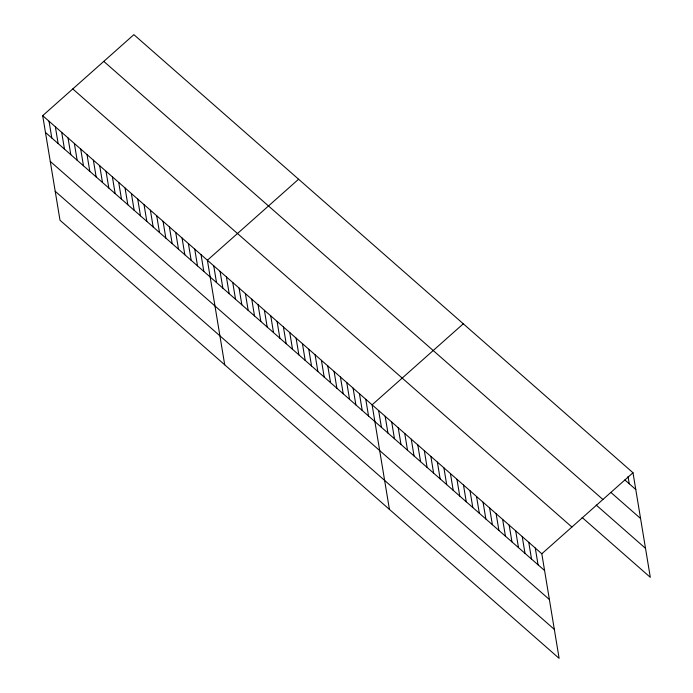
<?xml version="1.0" encoding="UTF-8"?>
<svg xmlns="http://www.w3.org/2000/svg" width="693" height="693" viewBox="0 0 693 693"><rect width="100%" height="100%" fill="white"/><g stroke="black" fill="none" stroke-linecap="round" stroke-linejoin="round"><path stroke-width="1.04" d="M42.689 115.67L541.813 553.776L559.121 658.35L60.005 220.244L42.689 115.67L133.879 34.65L632.995 472.756L650.311 577.33L582.137 517.489M298.588 179.227L207.398 260.247L224.714 364.821M463.296 323.796L372.106 404.825L389.423 509.398M541.813 553.776L632.995 472.756M624.895 479.963L635.776 489.509M610.836 492.394L640.566 518.494M103.785 61.391L602.91 499.488M596.197 505.058L645.512 548.345M72.782 88.938L571.898 527.044M45.469 132.432L544.585 570.538M50.26 161.408L549.384 599.514M55.206 191.268L554.322 629.374M628.031 476.455L629.244 483.783M535.282 548.05L538.054 564.804M528.759 542.316L531.531 559.078M522.227 536.59L525.008 553.352M515.705 530.864L518.477 547.617M509.173 525.129L511.954 541.891M502.65 519.404L505.422 536.165M496.119 513.678L498.899 530.431M489.596 507.943L492.368 524.705M483.064 502.217L485.845 518.979M476.541 496.491L479.313 513.244M470.019 490.757L472.791 507.519M463.487 485.031L466.259 501.784M456.964 479.296L459.736 496.058M450.433 473.57L453.205 490.332M443.91 467.844L446.682 484.598M437.378 462.11L440.15 478.872M430.855 456.384L433.627 473.146M424.324 450.658L427.096 467.411M417.801 444.923L420.573 461.685M411.27 439.197L414.05 455.959M404.747 433.471L407.519 450.225M398.215 427.737L400.996 444.499M391.692 422.011L394.464 438.764M385.161 416.285L387.941 433.038M378.638 410.551L381.41 427.312M365.774 399.263L368.546 416.017M359.442 393.702L362.214 410.464M353.101 388.141L355.881 404.903M346.769 382.579L349.541 399.341M340.436 377.018L343.208 393.78M334.104 371.457L336.876 388.219M327.763 365.895L330.544 382.657M321.431 360.343L324.203 377.096M315.098 354.781L317.87 371.535M308.757 349.22L311.538 365.973M302.425 343.659L305.197 360.412M296.093 338.097L298.865 354.851M289.752 332.536L292.533 349.298M283.42 326.975L286.192 343.737M277.087 321.413L279.859 338.175M270.746 315.852L273.527 332.614M264.414 310.291L267.186 327.053M258.082 304.729L260.854 321.491M251.75 299.177L254.522 315.93M245.409 293.615L248.181 310.369M239.076 288.054L241.848 304.807M232.744 282.493L235.516 299.246M226.403 276.931L229.184 293.685M220.071 271.37L222.843 288.132M213.739 265.809L216.511 282.571M201.065 254.686L203.837 271.448M194.733 249.125L197.505 265.887M188.392 243.564L191.173 260.325M182.06 238.002L184.832 254.764M175.727 232.45L178.499 249.203M169.387 226.888L172.167 243.641M163.054 221.327L165.826 238.08M156.722 215.766L159.494 232.519M150.39 210.204L153.162 226.966M144.049 204.643L146.821 221.405M137.716 199.082L140.488 215.844M131.384 193.52L134.156 210.282M125.043 187.959L127.824 204.721M118.711 182.398L121.483 199.16M112.379 176.836L115.151 193.598M106.038 171.284L108.818 188.037M99.705 165.722L102.477 182.476M93.373 160.161L96.145 176.914M87.032 154.6L89.813 171.353M80.7 149.038L83.472 165.8M74.368 143.477L77.14 160.239M68.027 137.916L70.807 154.678M61.694 132.354L64.466 149.116M55.362 126.793L58.134 143.555M49.03 121.232L51.802 137.994"/></g></svg>
